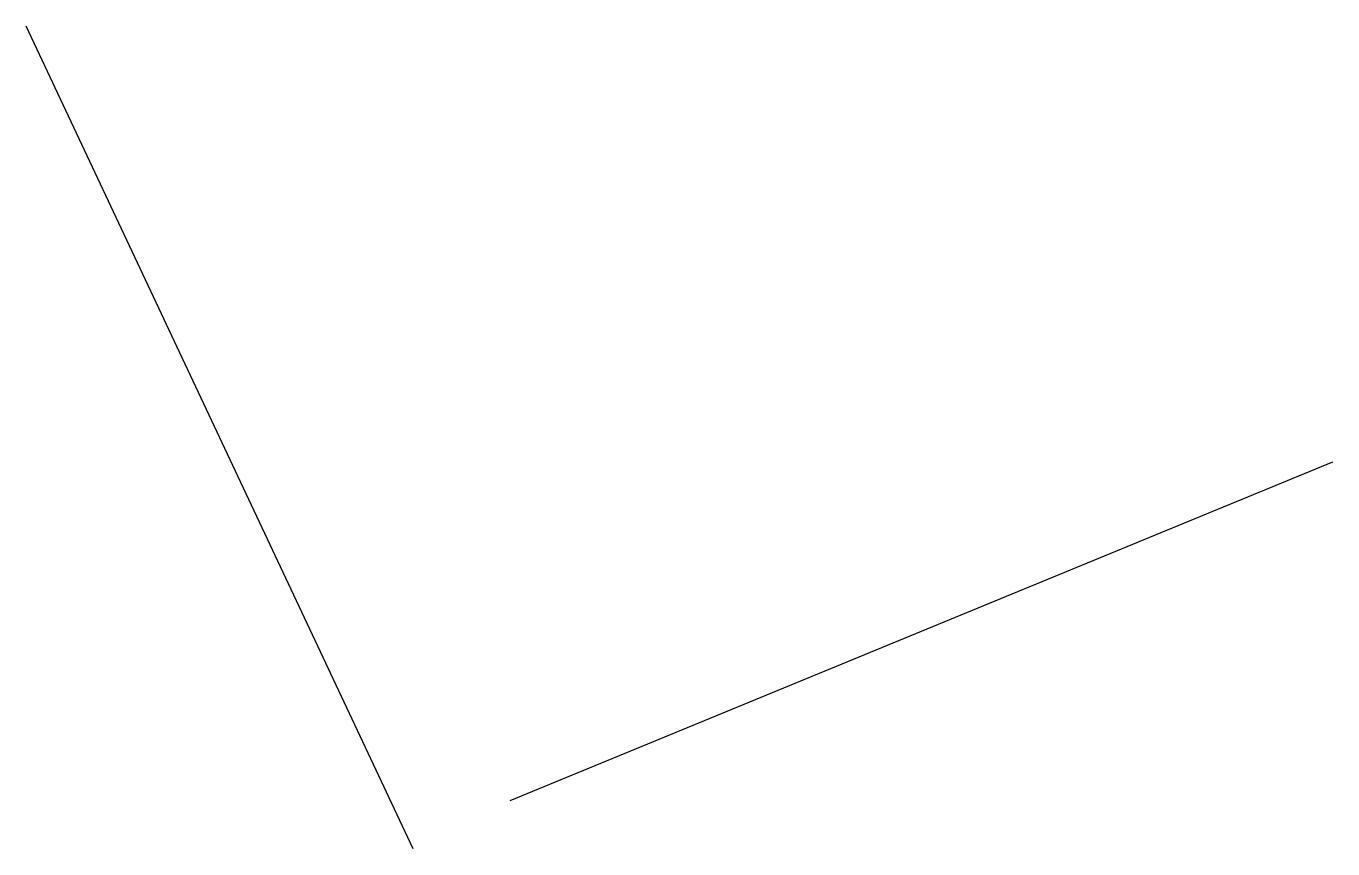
# Model space of a CAD drawing. Header units: millimetres. Extents: x -90 to 180, y 10 to 180.
import ezdxf

# ---------------------------------------------------------------- set-up
doc = ezdxf.new("R2010")
doc.units = ezdxf.units.MM
doc.layers.add('Layer 1', color=7, linetype='Continuous')

msp = doc.modelspace()

# ---------------------------------------------------------------- linework, layer by layer
msp.add_line((-10, 10), (-90, 180))
at = {"layer": 'Layer 1'}
msp.add_line((10, 20), (180, 90), dxfattribs=at)

doc.saveas('drawing.dxf')
